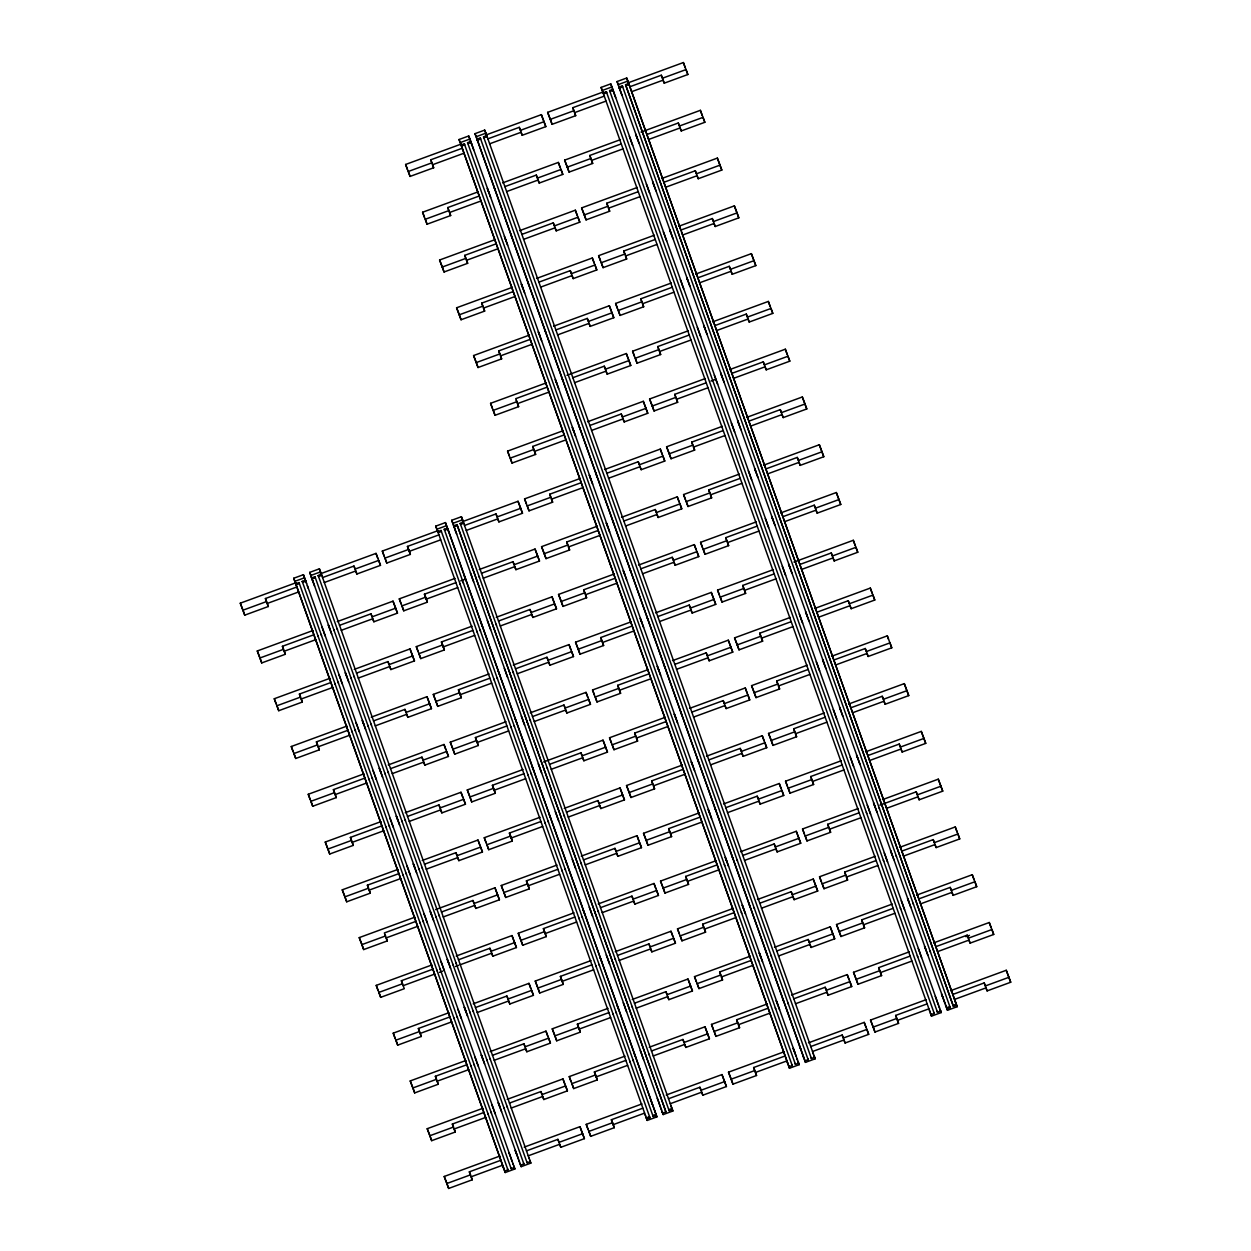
<?xml version="1.0" encoding="UTF-8"?>
<svg xmlns="http://www.w3.org/2000/svg" width="1251" height="1251" viewBox="0 0 1251 1251"><rect width="100%" height="100%" fill="white"/><g stroke="black" fill="none" stroke-linecap="round" stroke-linejoin="round"><path stroke-width="1.5" d="M459.93 141.957L459.054 139.518L468.734 135.968L470.001 139.455M475.02 133.654L484.7 130.104L485.873 133.169L815.136 1058.815L805.456 1062.365L475.02 133.654L475.896 136.109M601.95 89.853L601.09 87.414L610.754 83.864L612.02 87.351M618.322 85.037L617.056 81.55L626.72 78L680.841 230.075L712.304 218.534L713.461 221.552L737.042 212.889L738.809 217.846L715.212 226.509L714.055 223.491L682.608 235.032M485.873 133.169L476.209 136.719L805.456 1062.365M617.056 81.55L618.229 84.615L627.893 81.065L957.156 1006.711L947.476 1010.261L946.303 1007.196M407.373 169.417L405.621 164.46L461.353 144.006M485.623 135.108L541.355 114.654L545.811 126.632L522.214 135.28L521.057 132.278L489.594 143.818M604.217 96.155L572.77 107.695L575.695 115.671L552.098 124.318L547.641 112.355L603.373 91.902M627.642 83.004L683.374 62.55L687.831 74.528L664.234 83.176L663.077 80.158L631.63 91.698M464.34 143.849L461.103 145.022L788.974 1066.712L792.211 1065.524L464.34 143.849L464.715 144.835L461.494 146.023M798.654 1063.162L795.433 1064.335L467.561 142.661L470.783 141.472M477.069 139.174L480.29 137.985L480.681 138.97L477.444 140.159M483.527 136.812L486.748 135.624L487.124 136.609L483.902 137.798L483.527 136.812L811.399 1058.487L814.62 1057.298L814.245 1056.313M606.36 91.745L603.138 92.918L603.514 93.903L606.735 92.73L606.36 91.745L934.231 1013.419L931.01 1014.608M609.581 90.557L612.802 89.368L613.178 90.369L609.956 91.542L609.581 90.557L937.452 1012.231L940.674 1011.058L940.299 1010.057M619.089 87.07L622.326 85.881L622.701 86.866L619.48 88.055M956.64 1005.194L953.418 1006.383L953.043 1005.382L625.547 84.693L628.768 83.52M471.158 142.473L467.937 143.646L467.561 142.661M625.547 84.693L625.922 85.694L629.144 84.505M405.621 164.46L410.078 176.422L433.659 167.775L430.751 159.8L462.198 148.259M487.843 138.861L519.29 127.321L520.447 130.339L544.044 121.675M629.863 86.757L661.31 75.216L662.467 78.219L686.064 69.571L687.831 74.528M547.641 112.355L550.331 119.361L573.928 110.713L572.77 107.695M463.965 153.216L432.502 164.757L433.659 167.775M605.984 101.112L574.537 112.653L575.695 115.671M424.37 217.189L422.603 212.232L478.335 191.778M502.605 182.881L558.337 162.427L562.794 174.405L539.212 183.068L538.055 180.05L506.592 191.591M621.215 143.928L589.768 155.468L592.677 163.443L569.096 172.091L564.639 160.128L620.371 139.674M641.044 132.09L700.372 110.323L704.829 122.301L681.232 130.948L680.075 127.946L648.612 139.487M422.603 212.232L427.06 224.21L450.657 215.547L447.733 207.572L479.196 196.032M504.825 186.634L536.288 175.093L537.445 178.111L561.042 169.448L562.794 174.405M646.861 134.529L678.308 122.989L679.465 126.007L703.062 117.344L704.829 122.301M564.639 160.128L567.328 167.149L590.925 158.486L589.768 155.468M480.963 200.989L449.5 212.529L450.657 215.547M622.982 148.885L591.52 160.425L592.677 163.443M496.194 243.804L464.731 255.36L467.655 263.32L444.058 271.983L439.601 260.005L495.333 239.551M519.603 230.653L575.335 210.199L579.792 222.178L556.195 230.841L555.037 227.823L523.59 239.363M638.213 191.7L606.751 203.241L609.675 211.216L586.078 219.879L581.621 207.901L637.353 187.447M661.623 178.549L717.355 158.095L721.811 170.073L698.23 178.737L697.073 175.719L665.61 187.259M521.823 234.406L553.286 222.866L554.443 225.884L578.025 217.221L579.792 222.178M663.843 182.302L695.306 170.762L696.463 173.78L720.06 165.116M439.601 260.005L442.307 267.026L465.888 258.363L464.731 255.36M581.621 207.901L584.326 214.922L607.908 206.259L606.751 203.241M497.945 248.761L466.498 260.302L467.655 263.32M639.98 196.657L608.518 208.198L609.675 211.216M513.176 291.592L481.729 303.133L484.653 311.092L461.056 319.756L456.599 307.777L512.331 287.339M536.601 278.426L592.333 257.987L596.79 269.95L573.193 278.613L572.035 275.595L540.588 287.136M600.386 260.63L598.619 255.673L654.351 235.219M678.621 226.322L734.353 205.868L737.042 212.889M538.821 282.179L570.268 270.638L571.426 273.656L595.023 264.993L596.79 269.95M598.619 255.673L603.076 267.651L626.673 258.988L623.749 251.029L655.211 239.473M456.599 307.777L459.289 314.799L482.886 306.135L481.729 303.133M514.943 296.534L483.496 308.09L484.653 311.092M656.963 244.43L625.516 255.97L626.673 258.988M530.174 339.365L498.727 350.906L501.635 358.865L478.054 367.528L473.597 355.55L529.329 335.112M553.599 326.198L609.331 305.76L613.788 317.723L590.191 326.386L589.033 323.368L557.571 334.908M617.384 308.403L615.617 303.446L671.349 283.007M695.619 274.094L751.351 253.656L755.807 265.619L732.21 274.282L731.053 271.264L699.59 282.804M555.819 329.951L587.266 318.411L588.423 321.429L612.02 312.781M615.617 303.446L620.074 315.424L643.671 306.761L640.747 298.801L672.194 287.261M697.839 277.847L729.286 266.307L730.443 269.325L754.04 260.661M473.597 355.55L476.287 362.571L499.884 353.924L498.727 350.906M531.941 344.322L500.478 355.863L501.635 358.865M673.961 292.202L642.514 303.758L643.671 306.761M492.347 408.279L490.58 403.322L546.312 382.884M566.984 375.3L626.313 353.533L630.77 365.511L607.188 374.158L606.031 371.14L574.569 382.681M634.366 356.175L632.615 351.218L688.347 330.78M712.601 321.867L768.333 301.428L772.79 313.391L749.208 322.054L748.051 319.036L716.588 330.577M547.172 387.138L515.709 398.678L516.866 401.696L493.285 410.344L495.036 415.301L518.633 406.653L516.303 400.336M572.802 377.724L604.264 366.183L605.421 369.201L629.018 360.554M632.615 351.218L637.072 363.197L660.653 354.533L657.745 346.574L689.192 335.033M714.837 325.62L746.284 314.079L747.441 317.097L771.038 308.45L772.79 313.391M548.939 392.095L517.476 403.635L518.633 406.653M690.959 339.991L659.496 351.531L660.653 354.533M509.345 456.052L507.578 451.111L563.31 430.657M587.579 421.759L643.311 401.305L647.768 413.283L624.171 421.931L623.014 418.913L591.567 430.453M706.19 382.806L674.727 394.346L677.651 402.322L654.054 410.969L649.597 398.991L705.329 378.553M729.599 369.639L785.331 349.201L789.788 361.179L766.206 369.827L765.033 366.809L733.586 378.349M507.578 451.111L512.034 463.073L535.631 454.426L532.707 446.451L564.17 434.91M589.8 425.512L621.262 413.972L622.419 416.974L646.001 408.326M711.021 381.023L715.853 379.256L714.321 375.253M731.819 373.392L763.282 361.852L764.439 364.87L788.021 356.222L789.788 361.179M649.597 398.991L652.303 406.012L675.884 397.365L674.727 394.346M565.921 439.867L534.474 451.408L535.631 454.426M707.957 387.763L676.494 399.304L677.651 402.322M294.611 580.683L293.735 578.243L303.414 574.694L304.681 578.181M310.967 575.867L309.701 572.379L319.38 568.83L320.647 572.317M436.63 528.579L435.755 526.139L445.434 522.59L656.9 1116.877L647.236 1120.427L646.063 1117.362M452.596 522.73L451.72 520.275L461.4 516.726L672.866 1111.013L663.202 1114.563L662.029 1111.498M309.701 572.379L310.874 575.444L320.553 571.895L530.846 1163.117L521.182 1166.667L519.994 1163.602M462.573 519.79L452.893 523.34L663.202 1114.563M296.878 586.985L265.415 598.525L268.339 606.5L244.743 615.148L240.286 603.185L296.018 582.731M320.287 573.834L376.019 553.38L380.476 565.358L356.895 574.006L355.737 570.988L324.275 582.528M384.073 556.023L382.321 551.065L438.053 530.627M462.307 521.714L518.039 501.276L522.496 513.254L498.914 521.902L497.757 518.884L466.295 530.424M526.343 503.84L524.576 498.883L580.308 478.429M604.577 469.532L660.309 449.078L664.766 461.056L641.169 469.704L640.012 466.701L608.549 478.242M723.187 430.579L691.725 442.119L694.649 450.094L671.052 458.742L666.595 446.779L722.327 426.325M746.597 417.427L802.329 396.974L806.786 408.952L783.189 417.599L782.031 414.581L750.584 426.122M295.783 583.748L299.005 582.575L299.38 583.56L296.159 584.733L294.908 581.308L304.587 577.759L514.88 1168.981L505.216 1172.531L293.735 578.243M302.226 581.387L305.463 580.198L305.838 581.199L302.617 582.372L302.226 581.387L511.143 1168.637L514.364 1167.464L513.989 1166.464M311.749 577.899L314.971 576.711L315.346 577.696L312.125 578.885M318.192 575.523L321.413 574.35L321.804 575.335L318.567 576.523L318.192 575.523L527.109 1162.789L530.33 1161.6M441.024 530.455L437.803 531.644L438.178 532.629L441.415 531.456L441.024 530.455L649.941 1117.722L646.72 1118.894M656.4 1115.345L653.163 1116.533L444.261 529.282L447.483 528.094L446.607 525.655L436.943 529.204L647.236 1120.427M457.366 525.592L456.99 524.607L453.769 525.795L454.144 526.78L457.366 525.592L665.907 1111.858L662.686 1113.046L662.311 1112.061M460.212 523.418L463.449 522.246L463.824 523.231L460.603 524.404L460.212 523.418L669.129 1110.685L672.366 1109.496M322.508 577.587L353.97 566.046L355.128 569.049L378.725 560.401L380.476 565.358M382.321 551.065L386.778 563.044L410.359 554.396L407.451 546.421L438.898 534.881M464.528 525.467L495.99 513.926L497.147 516.944L520.744 508.297M524.576 498.883L529.032 510.846L552.629 502.198L549.705 494.223L581.152 482.683M606.798 473.285L638.245 461.744L639.402 464.762L662.999 456.099L664.766 461.056M748.817 421.18L780.28 409.64L781.437 412.642L805.018 403.995M240.286 603.185L242.991 610.191L266.572 601.543L265.415 598.525M410.359 554.396L408.608 549.439L385.011 558.087L386.778 563.044M666.595 446.779L669.285 453.785L692.882 445.137L691.725 442.119M298.645 591.942L267.182 603.482L268.339 606.5M409.202 551.378L440.665 539.838M582.919 487.64L551.456 499.18L552.629 502.198M724.939 435.536L693.492 447.076L694.649 450.094M313.876 634.757L282.413 646.298L285.337 654.273L261.74 662.921L257.284 650.958L313.016 630.504M337.285 621.606L393.017 601.152L397.474 613.131L373.877 621.778L372.72 618.776L341.273 630.316M401.071 603.795L399.304 598.854L455.036 578.4M479.305 569.502L535.037 549.048L539.494 561.027L515.912 569.674L514.74 566.656L483.293 578.197M598.15 530.455L566.703 541.996L569.612 549.971L546.03 558.634L541.574 546.656L597.306 526.202M621.559 517.304L677.291 496.85L681.748 508.829L658.167 517.492L657.01 514.474L625.547 526.014M685.345 499.509L683.593 494.552L739.325 474.098M763.595 465.2L819.327 444.746L823.783 456.724L800.187 465.372L799.029 462.37L767.567 473.91M339.506 625.359L370.968 613.819L372.126 616.837L395.707 608.174M399.304 598.854L403.76 610.816L427.357 602.169L424.433 594.194L455.896 582.653M460.728 580.886L465.56 579.104L464.027 575.1M481.526 573.255L512.988 561.715L514.145 564.717L537.727 556.07M623.78 521.057L655.243 509.517L656.4 512.535L679.997 503.872L681.748 508.829M683.593 494.552L688.05 506.514L711.631 497.867L708.723 489.892L740.17 478.351M765.815 468.953L797.262 457.413L798.419 460.431L822.016 451.767M257.284 650.958L259.973 657.979L283.57 649.316L282.413 646.298M427.357 602.169L425.59 597.212L402.009 605.859L403.76 610.816M541.574 546.656L544.263 553.677L567.86 545.014L566.703 541.996M315.627 639.714L284.18 651.255L285.337 654.273M426.2 599.151L457.663 587.61M599.917 535.412L568.454 546.953L569.612 549.971M741.937 483.308L710.474 494.849L711.631 497.867M276.049 703.688L274.282 698.73L330.014 678.277M354.283 669.379L410.015 648.925L414.472 660.903L390.875 669.566L389.718 666.548L358.255 678.089M418.069 651.583L416.302 646.626L472.034 626.172M496.303 617.275L552.035 596.821L556.492 608.799L532.895 617.447L531.738 614.444L500.291 625.985M615.148 578.243L583.685 589.784L586.61 597.743L563.013 606.407L558.556 594.428L614.288 573.974M638.557 565.077L694.289 544.623L698.746 556.601L675.165 565.264L673.992 562.246L642.545 573.787M702.343 547.281L700.576 542.324L756.308 521.87M780.577 512.973L836.309 492.519L840.766 504.497L817.184 513.16L816.027 510.142L784.565 521.683M274.282 698.73L278.738 710.709L302.335 702.046L299.411 694.07L330.858 682.53M356.504 673.132L387.951 661.591L389.108 664.609L412.705 655.946M416.302 646.626L420.758 658.589L444.355 649.941L441.431 641.966L472.894 630.426M498.524 621.028L529.986 609.487L531.143 612.505L554.725 603.842L556.492 608.799M640.778 568.83L672.24 557.289L673.398 560.307L696.979 551.644L698.746 556.601M700.576 542.324L705.032 554.302L728.629 545.639L725.705 537.664L757.168 526.124M782.798 516.726L814.26 505.185L815.417 508.203L839.014 499.54M444.355 649.941L442.588 644.984L418.991 653.648L420.758 658.589M558.556 594.428L561.261 601.45L584.842 592.786L583.685 589.784M332.625 687.487L301.163 699.028L302.335 702.046M443.198 646.923L474.645 635.383M616.915 583.185L585.452 594.725L586.61 597.743M758.935 531.081L727.472 542.621L728.629 545.639M293.031 751.46L291.28 746.503L347.012 726.049M371.266 717.151L426.998 696.698L431.454 708.676L407.873 717.339L406.716 714.321L375.253 725.861M489.876 678.198L458.429 689.739L461.338 697.714L437.756 706.377L433.299 694.399L489.032 673.945M513.301 665.047L569.033 644.593L573.49 656.572L549.893 665.235L548.736 662.217L517.273 673.757M632.146 626.016L600.683 637.557L603.607 645.516L580.011 654.179L575.554 642.201L631.286 621.763M655.555 612.849L711.287 592.411L715.744 604.374L692.147 613.037L690.99 610.019L659.543 621.559M719.341 595.054L717.574 590.097L773.306 569.643M793.978 562.059L853.307 540.291L857.764 552.27L834.167 560.933L833.01 557.915L801.563 569.455M291.28 746.503L295.736 758.481L319.318 749.818L316.409 741.859L347.856 730.303M373.486 720.904L404.949 709.364L406.106 712.382L429.703 703.719M515.521 668.8L546.968 657.26L548.126 660.278L571.723 651.615L573.49 656.572M657.776 616.602L689.238 605.062L690.396 608.08L713.977 599.417M717.574 590.097L722.03 602.075L745.627 593.412L742.703 585.452L774.166 573.896M799.796 564.498L831.258 552.958L832.415 555.976L855.997 547.312L857.764 552.27M433.299 694.399L435.989 701.42L459.586 692.757M575.554 642.201L578.243 649.222L601.84 640.559L600.683 637.557M349.623 735.26L318.161 746.8L319.318 749.818M458.429 689.739L460.18 694.696L491.643 683.155M633.897 630.973L602.45 642.514L603.607 645.516M775.917 578.853L744.47 590.394L745.627 593.412M310.029 799.233L308.262 794.276L363.994 773.837M388.263 764.924L443.996 744.486L448.452 756.448L424.855 765.112L423.698 762.094L392.251 773.634M506.874 725.971L475.411 737.527L478.335 745.487L454.738 754.15L450.282 742.171L506.014 721.718M530.283 712.82L586.015 692.366L590.472 704.344L566.891 713.007L565.733 709.989L534.271 721.53M594.303 694.93L592.552 689.973L648.284 669.535M672.553 660.622L728.285 640.184L732.742 652.146L709.145 660.809L707.988 657.791L676.525 669.332M791.148 621.684L759.701 633.225L762.625 641.184L739.028 649.848L734.572 637.869L790.304 617.431M814.573 608.518L870.305 588.079L874.762 600.042L851.165 608.705L850.008 605.687L818.561 617.228M308.262 794.276L312.719 806.254L336.316 797.591L333.391 789.631L364.854 778.091M390.484 768.677L421.947 757.136L423.104 760.155L446.685 751.491L448.452 756.448M532.504 716.573L563.966 705.032L565.124 708.05L588.721 699.387L590.472 704.344M592.552 689.973L597.008 701.952L620.59 693.289L617.681 685.329L649.128 673.789M674.774 664.375L706.221 652.834L707.378 655.852L730.975 647.205M816.794 612.271L848.241 600.73L849.398 603.748L872.995 595.085L874.762 600.042M450.282 742.171L452.987 749.193L476.568 740.529M734.572 637.869L737.261 644.89L760.858 636.227L759.701 633.225M366.621 783.032L335.159 794.588L336.316 797.591M475.411 737.527L477.178 742.468L508.641 730.928M650.895 678.746L619.433 690.286L620.59 693.289M792.915 626.642L761.468 638.182L762.625 641.184M381.852 825.863L350.389 837.404L353.314 845.363L329.717 854.026L325.26 842.048L380.992 821.61M405.261 812.697L460.993 792.258L465.45 804.221L441.853 812.884L440.696 809.866L409.249 821.407M523.872 773.759L492.409 785.3L495.333 793.259L471.736 801.922L467.28 789.944L523.012 769.506M543.685 761.922L603.013 740.154L607.47 752.117L583.873 760.78L582.716 757.762L551.269 769.302M611.301 742.703L609.534 737.746L665.266 717.308M689.536 708.394L745.268 687.956L749.724 699.935L726.143 708.582L724.986 705.564L693.523 717.104M808.146 669.457L776.699 680.997L779.608 688.957L756.026 697.62L751.57 685.642L807.302 665.204M831.571 656.29L887.303 635.852L891.76 647.815L868.163 656.478L867.006 653.46L835.543 665M407.482 816.45L438.945 804.909L440.102 807.927L463.683 799.28L465.45 804.221M549.502 764.345L580.964 752.805L582.122 755.823L605.703 747.16M609.534 737.746L613.991 749.724L637.588 741.077L634.664 733.102L666.126 721.561M691.756 712.147L723.219 700.607L724.376 703.625L747.973 694.977L749.724 699.935M833.792 660.043L865.239 648.503L866.396 651.521L889.993 642.873L891.76 647.815M325.26 842.048L327.95 849.069L351.547 840.422L350.389 837.404M467.28 789.944L469.969 796.965L493.566 788.302M751.57 685.642L754.259 692.663L777.856 684.016L776.699 680.997M383.604 830.82L352.156 842.361L353.314 845.363M492.409 785.3L494.176 790.257L525.623 778.701M667.893 726.518L636.431 738.059L637.588 741.077M809.913 674.414L778.45 685.955L779.608 688.957M398.834 873.636L367.387 885.176L370.296 893.151L346.715 901.799L342.258 889.821L397.99 869.382M422.259 860.469L477.991 840.031L482.448 852.009L458.851 860.657L457.694 857.639L426.231 869.179M486.045 842.674L484.278 837.717L540.01 817.278M564.279 808.365L620.011 787.927L624.468 799.889L600.871 808.553L599.714 805.535L568.267 817.075M683.124 769.334L651.662 780.874L654.586 788.849L630.989 797.497L626.532 785.534L682.264 765.08M706.534 756.183L762.266 735.729L766.722 747.707L743.125 756.355L741.968 753.337L710.521 764.877M825.144 717.23L793.681 728.77L796.606 736.745L773.009 745.393L768.552 733.414L824.284 712.976M848.553 704.063L904.285 683.625L908.742 695.603L885.161 704.25L884.004 701.232L852.541 712.773M424.48 864.222L455.927 852.682L457.084 855.7L480.681 847.052L482.448 852.009M484.278 837.717L488.734 849.695L512.331 841.032L509.407 833.072L540.854 821.532M566.5 812.118L597.947 800.577L599.104 803.595L622.701 794.948M708.754 759.936L740.217 748.395L741.374 751.398L764.955 742.75L766.722 747.707M850.774 707.816L882.236 696.275L883.394 699.293L906.991 690.646M342.258 889.821L344.948 896.842L368.545 888.194L367.387 885.176M512.331 841.032L510.564 836.09L486.967 844.738L488.734 849.695M626.532 785.534L629.222 792.54L652.819 783.892L651.662 780.874M768.552 733.414L771.257 740.436L794.838 731.788L793.681 728.77M400.601 878.593L369.139 890.133L370.296 893.151M511.174 838.029L542.621 826.489M684.876 774.291L653.429 785.831L654.586 788.849M826.911 722.187L795.448 733.727L796.606 736.745M384.964 934.606L387.294 940.924L363.697 949.572L359.24 937.609L414.972 917.155M435.645 909.571L494.974 887.803L499.43 899.782L475.849 908.429L474.692 905.411L443.229 916.952M503.027 890.446L501.276 885.489L557.008 865.051M581.277 856.137L637.009 835.699L641.466 847.678L617.869 856.325L616.712 853.307L585.249 864.848M700.107 817.106L668.659 828.647L671.584 836.622L647.987 845.269L643.53 833.307L699.262 812.853M723.531 803.955L779.264 783.501L783.72 795.48L760.123 804.127L758.966 801.125L727.519 812.665M787.317 786.144L785.55 781.203L841.282 760.749M865.551 751.851L921.283 731.397L925.74 743.375L902.143 752.023L900.986 749.005L869.539 760.545M415.832 921.408L384.37 932.949L385.527 935.967L361.946 944.614L359.24 937.609M441.462 912.01L472.925 900.47L474.082 903.472L497.679 894.825M501.276 885.489L505.732 897.467L529.314 888.82L526.405 880.845L557.852 869.304M583.498 859.89L614.945 848.35L616.102 851.368L639.699 842.721L641.466 847.678M725.752 807.708L757.199 796.168L758.356 799.186L781.953 790.523L783.72 795.48M785.55 781.203L790.006 793.165L813.603 784.518L810.679 776.543L842.142 765.002M867.772 755.604L899.234 744.064L900.392 747.066L923.973 738.418M529.314 888.82L527.562 883.863L503.965 892.51L505.732 897.467M643.53 833.307L646.22 840.328L669.817 831.665L668.659 828.647M417.599 926.365L386.137 937.906L387.294 940.924M528.157 885.802L559.619 874.261M701.874 822.063L670.427 833.604L671.584 836.622M843.893 769.959L812.446 781.5L813.603 784.518M378.005 990.339L376.238 985.381L431.97 964.928M456.24 956.03L511.972 935.576L516.428 947.554L492.831 956.202L491.674 953.199L460.227 964.74M574.85 917.077L543.387 928.617L546.312 936.592L522.715 945.24L518.258 933.277L573.99 912.823M598.259 903.926L653.992 883.472L658.448 895.45L634.867 904.098L633.71 901.08L602.247 912.62M717.104 864.879L685.657 876.419L688.566 884.394L664.985 893.058L660.528 881.079L716.26 860.625M740.529 851.728L796.261 831.274L800.718 843.252L777.121 851.915L775.964 848.897L744.501 860.438M804.315 833.932L802.548 828.975L858.28 808.521M882.549 799.624L938.281 779.17L942.738 791.148L919.141 799.796L917.984 796.793L886.521 808.334M376.238 985.381L380.695 997.344L404.292 988.697L401.368 980.721L432.83 969.181M458.46 959.783L489.923 948.242L491.08 951.26L514.661 942.597M600.48 907.679L631.943 896.138L633.1 899.141L656.697 890.493L658.448 895.45M742.75 855.481L774.197 843.94L775.354 846.958L798.951 838.295M802.548 828.975L807.004 840.938L830.601 832.29L827.677 824.315L859.124 812.775M879.922 805.144L916.217 791.836L917.374 794.854L940.971 786.191M518.258 933.277L520.963 940.283L544.545 931.635M660.528 881.079L663.218 888.101L686.815 879.437L685.657 876.419M403.135 985.679L434.582 974.138M439.429 972.371L442.651 971.183M455.395 966.507L458.617 965.319M543.387 928.617L545.155 933.574L576.617 922.034M718.872 869.836L687.409 881.376L688.566 884.394M860.891 817.732L829.429 829.272L830.601 832.29M395.003 1038.111L393.236 1033.154L448.968 1012.7M473.238 1003.802L528.97 983.349L533.426 995.327L509.829 1003.99L508.672 1000.972L477.225 1012.512M591.848 964.849L560.385 976.39L563.31 984.365L539.713 993.013L535.256 981.05L590.988 960.596M615.257 951.698L670.989 931.244L675.446 943.223L651.849 951.87L650.692 948.868L619.245 960.408M679.277 933.809L677.51 928.852L733.242 908.398M757.512 899.5L813.244 879.046L817.701 891.025L794.119 899.688L792.962 896.67L761.499 908.21M821.297 881.705L819.546 876.748L875.278 856.294M899.532 847.396L955.264 826.942L959.72 838.921L936.139 847.584L934.982 844.566L903.519 856.106M393.236 1033.154L397.693 1045.132L421.29 1036.469L418.366 1028.494L449.813 1016.954M475.458 1007.555L506.905 996.015L508.062 999.033L531.659 990.37L533.426 995.327M617.478 955.451L648.941 943.911L650.098 946.929L673.679 938.266L675.446 943.223M677.51 928.852L681.967 940.83L705.564 932.167L702.64 924.208L734.102 912.667M759.732 903.253L791.195 891.713L792.352 894.731L815.949 886.068M819.546 876.748L824.002 888.726L847.584 880.063L844.675 872.088L876.122 860.547M901.752 851.149L933.215 839.609L934.372 842.627L957.969 833.964L959.72 838.921M535.256 981.05L537.946 988.071L561.543 979.408M451.58 1021.911L420.133 1033.451L421.29 1036.469M560.385 976.39L562.152 981.347L593.6 969.806M735.869 917.608L704.407 929.149L705.564 932.167M877.889 865.504L846.427 877.045L847.584 880.063M466.811 1064.742L435.364 1076.282L438.272 1084.242L414.691 1092.905L410.234 1080.927L465.966 1060.473M490.236 1051.575L545.968 1031.121L550.424 1043.099L526.827 1051.763L525.67 1048.745L494.208 1060.285M608.83 1012.622L577.383 1024.162L580.308 1032.138L556.711 1040.801L552.254 1028.822L607.986 1008.369M632.255 999.471L687.987 979.017L692.444 990.995L668.847 999.658L667.69 996.64L636.227 1008.181M696.275 981.582L694.508 976.624L750.24 956.186M774.51 947.273L830.242 926.835L834.698 938.797L811.101 947.46L809.944 944.442L778.497 955.983M893.12 908.335L861.658 919.876L864.582 927.835L840.985 936.499L836.528 924.52L892.26 904.066M916.53 895.169L972.262 874.715L976.718 886.693L953.121 895.356L951.964 892.338L920.517 903.879M492.456 1055.328L523.903 1043.787L525.06 1046.806L548.657 1038.142L550.424 1043.099M634.476 1003.224L665.923 991.683L667.08 994.701L690.677 986.038M694.508 976.624L698.965 988.603L722.562 979.94L719.638 971.98L751.1 960.44M776.73 951.026L808.193 939.485L809.35 942.503L832.931 933.84M918.75 898.922L950.213 887.381L951.37 890.399L974.951 881.736L976.718 886.693M410.234 1080.927L412.924 1087.948L436.521 1079.285L435.364 1076.282M552.254 1028.822L554.944 1035.844L578.541 1027.18M836.528 924.52L839.233 931.542L862.815 922.878L861.658 919.876M468.578 1069.683L437.115 1081.224L438.272 1084.242M577.383 1024.162L579.135 1029.12L610.597 1017.579M752.852 965.397L721.405 976.937L722.562 979.94M894.887 913.277L863.425 924.817L864.582 927.835M483.809 1112.514L452.346 1124.055L455.27 1132.014L431.673 1140.677L427.216 1128.699L482.949 1108.261M507.218 1099.348L562.95 1078.909L567.407 1090.872L543.825 1099.535L542.668 1096.517L511.206 1108.058M571.003 1081.552L569.252 1076.595L624.984 1056.141M649.238 1047.243L704.97 1026.79L709.426 1038.768L685.845 1047.431L684.688 1044.413L653.225 1055.953M713.273 1029.354L711.506 1024.397L767.238 1003.959M791.508 995.045L847.24 974.607L851.696 986.57L828.099 995.233L826.942 992.215L795.48 1003.755M910.118 956.108L878.655 967.648L881.58 975.608L857.983 984.271L853.526 972.293L909.258 951.855M933.527 942.941L989.26 922.503L993.716 934.466L970.119 943.129L968.962 940.111L937.515 951.651M509.438 1103.101L540.901 1091.56L542.058 1094.578L565.655 1085.915L567.407 1090.872M569.252 1076.595L573.709 1088.573L597.29 1079.91L594.381 1071.951L625.828 1060.395M651.458 1050.996L682.921 1039.456L684.078 1042.474L707.675 1033.811M711.506 1024.397L715.963 1036.375L739.56 1027.728L736.636 1019.753L768.083 1008.212M793.728 998.798L825.175 987.258L826.332 990.276L849.929 981.628L851.696 986.57M935.748 946.694L967.195 935.154L968.368 938.172L991.949 929.509L993.716 934.466M965.85 936.686L969.447 935.373M427.216 1128.699L429.922 1135.72L453.503 1127.057L452.346 1124.055M597.29 1079.91L595.539 1074.953L571.942 1083.616L573.709 1088.573M853.526 972.293L856.216 979.314L879.813 970.651L878.655 967.648M485.576 1117.471L454.113 1129.012L455.27 1132.014M596.133 1076.892L627.595 1065.352M769.85 1013.169L738.387 1024.71L739.56 1027.728M911.87 961.065L880.423 972.606L881.58 975.608M500.807 1160.287L469.344 1171.827L472.268 1179.787L448.671 1188.45L444.214 1176.472L499.947 1156.033M524.216 1147.12L579.948 1126.682L584.405 1138.645L560.808 1147.308L559.65 1144.29L528.203 1155.83M588.001 1129.325L586.234 1124.368L641.966 1103.929M666.236 1095.016L721.968 1074.578L726.424 1086.54L702.827 1095.204L701.67 1092.186L670.223 1103.726M785.081 1055.985L753.634 1067.525L756.542 1075.5L732.961 1084.148L728.504 1072.17L784.236 1051.731M808.49 1042.818L864.222 1022.38L868.679 1034.358L845.097 1043.006L843.94 1039.988L812.478 1051.528M927.1 1003.881L895.653 1015.421L898.562 1023.381L874.981 1032.044L870.524 1020.065L926.256 999.627M950.525 990.714L1006.257 970.276L1010.714 982.238L987.117 990.901L985.96 987.883L954.497 999.424M526.436 1150.873L557.899 1139.333L559.056 1142.351L582.638 1133.703M586.234 1124.368L590.691 1136.346L614.288 1127.683L611.364 1119.723L642.826 1108.183M668.456 1098.769L699.919 1087.228L701.076 1090.246L724.657 1081.583M810.711 1046.571L842.173 1035.03L843.33 1038.049L866.927 1029.401L868.679 1034.358M952.746 994.467L984.193 982.926L985.35 985.944L1008.947 977.297M444.214 1176.472L446.904 1183.493L470.501 1174.845L469.344 1171.827M614.288 1127.683L612.521 1122.726L588.94 1131.389L590.691 1136.346M728.504 1072.17L731.194 1079.191L754.791 1070.543L753.634 1067.525M870.524 1020.065L873.214 1027.087L896.811 1018.439L895.653 1015.421M502.558 1165.244L471.111 1176.784L472.268 1179.787M613.131 1124.68L644.578 1113.124M786.848 1060.942L755.385 1072.482L756.542 1075.5M928.867 1008.838L897.405 1020.378L898.562 1023.381M646.345 1117.909L649.566 1116.721L649.941 1117.722M656.009 1114.36L652.787 1115.548L653.163 1116.533M671.975 1108.511L668.753 1109.684L669.129 1110.685M946.585 1007.759L949.806 1006.57L950.197 1007.555L946.96 1008.744M953.043 1005.382L956.264 1004.209M504.7 1171.014L507.922 1169.826L299.005 582.575M520.666 1165.15L523.888 1163.962L314.971 576.711M804.94 1060.848L808.162 1059.66L480.29 137.985M789.49 1068.229L799.17 1064.679L469.907 139.033L460.243 142.583L789.49 1068.229L788.599 1065.711M931.51 1016.125L941.19 1012.575L611.927 86.929L602.263 90.479L931.51 1016.125L930.337 1013.06M721.811 170.073L717.355 158.095M738.809 217.846L734.353 205.868M755.807 265.619L751.351 253.656M806.786 408.952L802.329 396.974M823.783 456.724L819.327 444.746M840.766 504.497L836.309 492.519M908.742 695.603L904.285 683.625M925.74 743.375L921.283 731.397M942.738 791.148L938.281 779.17M1010.714 982.238L1006.257 970.276M620.183 90.307L618.651 86.288L621.95 95.248M637.181 138.079L635.649 134.076L638.948 143.036M654.179 185.852L652.631 181.848L655.931 190.809M671.161 233.624L669.629 229.621L672.929 238.581M688.159 281.397L686.627 277.394L689.926 286.354M705.157 329.169L703.625 325.166L706.924 334.126M612.365 88.602L613.897 92.605M614.116 93.559L615.664 97.562M722.155 376.942L720.607 372.939L723.907 381.899M629.347 136.375L630.895 140.378M631.114 141.332L632.646 145.335M739.138 424.73L737.605 420.711L740.905 429.672M646.345 184.147L647.877 188.15M648.112 189.104L649.644 193.107M756.136 472.503L754.603 468.5L757.903 477.46M663.343 231.935L664.875 235.939M665.11 236.877L666.642 240.88M773.134 520.275L771.601 516.272L774.901 525.232M680.341 279.708L681.873 283.711M682.092 284.665L683.64 288.668M790.132 568.048L788.583 564.045L791.883 573.005M697.323 327.481L698.871 331.484M699.09 332.438L700.623 336.441M807.114 615.82L805.581 611.817L808.881 620.777M955.092 1001.144L955.483 1002.176M957.156 1006.711L681.435 231.732M716.088 380.21L717.621 384.213M824.112 663.593L822.579 659.59L825.879 668.55M879.093 807.771L879.469 808.756M731.319 423.026L732.851 427.029M733.086 427.983L734.618 431.986M841.11 711.366L839.562 707.362L842.861 716.323M896.091 855.543L896.467 856.528M601.09 87.414L602.356 90.901M748.317 470.798L749.849 474.801M750.068 475.755L751.616 479.759M858.092 759.154L856.56 755.135L859.859 764.095M765.299 518.571L766.847 522.574M913.089 903.316L913.465 904.301M767.066 523.528L768.599 527.531M875.09 806.926L873.558 802.923L876.857 811.883M782.297 566.359L783.83 570.362M930.072 951.088L930.463 952.074M784.064 571.3L785.597 575.304M892.088 854.699L890.556 850.696L893.855 859.656M799.295 614.132L800.828 618.135M801.047 619.089L802.595 623.092M909.086 902.471L907.538 898.468L910.837 907.428M816.278 661.904L817.826 665.907M818.045 666.861L819.577 670.864M926.068 950.244L924.536 946.241L927.835 955.201M833.275 709.677L834.808 713.68M835.043 714.634L836.575 718.637M943.066 998.017L941.534 994.013L944.833 1002.974M850.273 757.449L851.806 761.452M945.412 1004.694L945.803 1005.726M852.04 762.406L853.573 766.41M867.271 805.222L868.804 809.225M869.023 810.179L870.571 814.182M884.254 852.994L885.802 856.998M886.021 857.951L887.553 861.955M901.252 900.783L902.784 904.786M903.019 905.724L904.551 909.727M866.349 812.446L866.74 813.431M918.25 948.555L919.782 952.558M920.017 953.512L921.549 957.515M883.347 860.219L883.722 861.204M935.248 996.328L936.78 1000.331M936.999 1001.285L938.547 1005.288M939.126 1006.992L939.517 1008.04M940.017 1009.51L941.19 1012.575M900.345 907.991L900.72 908.977M917.343 955.764L917.718 956.749M937.077 1011.246L937.452 1012.231M933.856 1012.434L934.231 1013.419M929.446 1010.542L929.853 1011.59M623.749 251.029L624.906 254.031L601.309 262.694L603.076 267.651M640.747 298.801L641.904 301.804L618.307 310.467L620.074 315.424M657.745 346.574L658.902 349.592L635.305 358.239L637.072 363.197M708.723 489.892L709.88 492.91L686.283 501.573L688.05 506.514M725.705 537.664L726.862 540.682L703.281 549.345L705.032 554.302M742.703 585.452L743.86 588.455L720.279 597.118L722.03 602.075M810.679 776.543L811.836 779.561L788.239 788.208L790.006 793.165M827.677 824.315L828.834 827.333L805.237 835.996L807.004 840.938M844.675 872.088L845.832 875.106L822.235 883.769L824.002 888.726M545.811 126.632L541.355 114.654M613.788 317.723L609.331 305.76M630.77 365.511L626.313 353.533M647.768 413.283L643.311 401.305M715.744 604.374L711.287 592.411M732.742 652.146L728.285 640.184M800.718 843.252L796.261 831.274M817.701 891.025L813.244 879.046M834.698 938.797L830.242 926.835M485.967 133.591L484.7 130.104M476.631 138.408L478.163 142.411M493.629 186.18L495.161 190.183M510.611 233.953L512.159 237.956M527.609 281.725L529.142 285.728M544.607 329.498L546.14 333.501M561.59 377.27L563.138 381.274M471.877 144.709L470.345 140.706L473.644 149.667M578.587 425.043L580.12 429.062M488.875 192.482L487.327 188.479L490.627 197.439M595.585 472.831L597.118 476.834M504.325 236.267L505.857 240.27M507.625 245.212L504.919 237.909M612.583 520.604L614.116 524.607M522.855 288.043L521.323 284.04L524.622 293M629.566 568.376L631.114 572.379M539.853 335.815L538.305 331.812L539.494 335.112M540.072 336.769L541.605 340.772M646.564 616.149L648.096 620.152M556.836 383.588L555.303 379.585L558.603 388.545M813.056 1053.248L813.463 1054.28M663.562 663.921L665.094 667.925M813.948 1055.75L815.136 1058.815M573.834 431.36L572.301 427.357L575.601 436.318M680.56 711.694L682.092 715.697M590.832 479.133L589.299 475.13L592.599 484.09M737.074 859.875L737.449 860.86M697.542 759.482L699.09 763.485M459.054 139.518L460.337 143.005M607.83 526.906L606.282 522.902L609.581 531.863M754.072 907.647L754.447 908.633M811.008 1057.502L811.399 1058.487M714.54 807.255L716.072 811.258M771.054 955.42L771.445 956.405M624.812 574.694L623.279 570.691L626.579 579.635M731.538 855.027L733.07 859.03M788.052 1003.193L788.427 1004.178M641.81 622.466L640.277 618.463L643.577 627.423M748.52 902.8L750.068 906.803M658.808 670.239L657.275 666.236L660.575 675.196M807.786 1058.674L808.162 1059.66M765.518 950.572L767.051 954.576M675.806 718.011L674.258 714.008L677.557 722.969M782.516 998.345L784.049 1002.348M692.788 765.784L691.256 761.781L694.555 770.741M799.514 1046.117L801.047 1050.121M803.392 1056.798L803.783 1057.83M709.786 813.557L708.254 809.553L711.553 818.514M726.784 861.329L725.236 857.326L728.535 866.286M743.766 909.117L742.234 905.114L743.407 908.414M744.001 910.056L745.533 914.059M760.764 956.89L759.232 952.887L762.531 961.847M724.329 864.55L724.72 865.536M777.762 1004.662L776.23 1000.659L779.529 1009.62M741.327 912.323L741.702 913.308M794.76 1052.435L793.212 1048.432L796.011 1056.063M797.09 1059.112L797.497 1060.144M797.997 1061.614L799.17 1064.679M758.325 960.096L758.7 961.081M775.307 1007.868L775.698 1008.853M795.057 1063.35L795.433 1064.335M791.82 1064.538L792.211 1065.524M787.426 1062.646L787.817 1063.694M430.751 159.8L431.908 162.818L408.311 171.481L410.078 176.422M447.733 207.572L448.89 210.59L425.309 219.253L427.06 224.21M532.707 446.451L533.864 449.469L510.267 458.116L512.034 463.073M549.705 494.223L550.862 497.241L527.265 505.904L529.032 510.846M617.681 685.329L618.838 688.347L595.241 696.995L597.008 701.952M634.664 733.102L635.821 736.12L612.239 744.767L613.991 749.724M702.64 924.208L703.797 927.21L680.216 935.873L681.967 940.83M719.638 971.98L720.795 974.982L697.198 983.646L698.965 988.603M736.636 1019.753L737.793 1022.771L714.196 1031.418L715.963 1036.375M490.58 403.322L495.036 415.301M522.496 513.254L518.039 501.276M539.494 561.027L535.037 549.048M607.47 752.117L603.013 740.154M624.468 799.889L620.011 787.927M692.444 990.995L687.987 979.017M709.426 1038.768L704.97 1026.79M726.424 1086.54L721.968 1074.578M462.667 520.213L461.4 516.726M479.086 576.461L479.461 577.446M496.084 624.233L496.459 625.219M513.066 672.006L513.457 672.991M475.865 577.634L476.24 578.634M530.064 719.778L530.44 720.764M492.847 625.422L493.238 626.407M547.062 767.551L547.438 768.552M451.72 520.275L452.987 523.762M453.331 525.013L454.864 529.017M455.083 529.971L456.631 533.974M509.845 673.194L510.22 674.18M564.045 815.339L564.436 816.324M470.313 572.786L471.862 576.805M472.08 577.743L473.613 581.746M526.843 720.967L527.218 721.952M581.043 863.112L581.418 864.097M487.311 620.574L488.844 624.577M489.078 625.516L490.611 629.534M543.841 768.74L544.216 769.725M598.041 910.884L598.416 911.87M504.309 668.347L505.842 672.35M506.076 673.304L507.609 677.307M560.823 816.512L561.214 817.497M615.039 958.657L615.414 959.642M521.307 716.119L522.84 720.123M523.059 721.076L524.607 725.08M671.208 1106.478L670.802 1105.446L672.866 1111.013M577.821 864.285L578.197 865.285M632.021 1006.429L632.412 1007.415M538.29 763.892L539.838 767.895M540.057 768.849L541.589 772.852M447.029 527.328L448.577 531.331M594.819 912.057L595.195 913.058M649.019 1054.202L649.394 1055.187M555.288 811.664L556.82 815.668M557.055 816.622L558.587 820.625M611.802 959.845L612.192 960.831M572.286 859.437L573.818 863.44M574.037 864.394L575.585 868.397M481.025 622.873L482.558 626.876M628.8 1007.618L629.175 1008.603M444.261 529.282L444.637 530.268L447.858 529.079L656.9 1116.877M589.268 907.21L590.816 911.228M591.035 912.167L592.567 916.17M498.023 670.645L499.556 674.649M645.797 1055.391L646.173 1056.376M463.12 582.309L463.495 583.31M606.266 954.998L607.798 959.001M608.033 959.939L609.565 963.958M515.005 718.434L516.554 722.437M665.907 1111.858L456.99 524.607M480.118 630.082L480.493 631.083M623.264 1002.77L624.796 1006.774M625.031 1007.727L626.563 1011.731M532.003 766.206L533.536 770.209M497.1 677.87L497.491 678.855M640.262 1050.543L641.794 1054.546M642.013 1055.5L643.561 1059.503M549.001 813.979L550.534 817.982M459.899 583.498L460.274 584.483M514.098 725.643L514.474 726.628M657.244 1098.315L658.792 1102.319M659.011 1103.273L660.544 1107.276M661.122 1108.996L661.529 1110.028M565.984 861.751L567.016 864.425M476.881 631.27L477.272 632.255M531.096 773.415L531.472 774.4M435.755 526.139L437.021 529.611M582.982 909.524L584.514 913.527M493.879 679.043L494.254 680.044M548.094 821.188L548.47 822.173M599.98 957.296L601.512 961.3M510.877 726.815L511.252 727.816M565.077 868.96L565.468 869.945M616.978 1005.069L618.51 1009.072M527.875 774.604L528.25 775.589M582.075 916.733L582.45 917.734M633.96 1052.857L635.508 1056.86M544.857 822.376L545.248 823.361M599.073 964.521L599.448 965.506M650.958 1100.63L652.49 1104.633M654.836 1111.295L655.243 1112.342M561.855 870.149L562.231 871.134M616.055 1012.294L616.446 1013.279M578.853 917.921L579.229 918.906M633.053 1060.066L633.428 1061.051M595.851 965.694L596.227 966.679M612.834 1013.466L613.225 1014.467M629.832 1061.239L630.207 1062.24M645.172 1114.844L645.563 1115.892M407.451 546.421L408.608 549.439M424.433 594.194L425.59 597.212M441.431 641.966L442.588 644.984M460.18 694.696L461.338 697.714M477.178 742.468L478.335 745.487M494.176 790.257L495.333 793.259M509.407 833.072L510.564 836.09M526.405 880.845L527.562 883.863M545.155 933.574L546.312 936.592M562.152 981.347L563.31 984.365M579.135 1029.12L580.308 1032.138M594.381 1071.951L595.539 1074.953M611.364 1119.723L612.521 1122.726M397.474 613.131L393.017 601.152M414.472 660.903L410.015 648.925M431.454 708.676L426.998 696.698M499.43 899.782L494.974 887.803M516.428 947.554L511.972 935.576M584.405 1138.645L579.948 1126.682M337.066 628.565L337.442 629.55M354.049 676.338L354.44 677.323M371.047 724.11L371.422 725.095M333.829 629.753L334.22 630.739M388.045 771.883L388.42 772.883M350.827 677.526L351.203 678.511M405.043 819.671L405.418 820.656M312.844 581.136L311.296 577.118L314.595 586.078M367.825 725.299L368.201 726.284M422.025 867.443L422.4 868.429M329.826 628.909L328.294 624.906L331.593 633.866M384.823 773.071L385.199 774.056M439.023 915.216L439.398 916.201M346.824 676.682L345.292 672.678L348.591 681.639M401.806 820.844L402.196 821.829M456.021 962.989L456.396 963.974M363.822 724.454L362.29 720.451L365.589 729.411M418.804 868.616L419.179 869.617M473.003 1010.761L473.394 1011.746M380.82 772.227L379.272 768.223L382.571 777.184M528.782 1157.55L529.173 1158.582M529.673 1160.052L530.846 1163.117M435.801 916.389L436.177 917.39M490.001 1058.534L490.376 1059.519M397.802 819.999L396.27 815.996L399.569 824.956M452.784 964.177L453.175 965.162M305.009 579.432L306.542 583.435M307.293 585.718L308.309 588.392M506.999 1106.306L507.374 1107.307M414.8 867.772L413.268 863.769L416.567 872.729M469.782 1011.95L470.157 1012.935M322.007 627.204L323.54 631.208M323.774 632.162L325.307 636.165M526.734 1161.788L527.109 1162.789M431.798 915.56L430.266 911.541L433.565 920.501M339.005 674.977L340.538 678.98M486.78 1059.722L487.155 1060.707M340.757 679.934L342.305 683.937M448.796 963.333L447.248 959.329L450.548 968.29M355.988 722.765L357.536 726.768M503.778 1107.495L504.153 1108.48M357.755 727.707L359.287 731.71M465.779 1011.105L464.246 1007.102L467.546 1016.062M321.1 634.429L321.476 635.414M372.986 770.538L374.518 774.541M374.753 775.495L376.285 779.498M523.512 1162.977L523.888 1163.962M482.777 1058.878L481.244 1054.874L484.544 1063.835M338.083 682.202L338.474 683.187M389.984 818.31L391.516 822.314M391.751 823.267L393.283 827.271M355.081 729.974L355.456 730.959M499.775 1106.65L498.226 1102.647L501.526 1111.607M406.982 866.083L408.514 870.086M408.733 871.04L410.281 875.043M317.879 635.602L318.254 636.587M372.079 777.747L372.454 778.732M516.757 1154.423L515.224 1150.42L518.524 1159.38M519.102 1161.1L519.509 1162.132M423.964 913.855L425.512 917.859M425.731 918.813L427.263 922.816M334.861 683.374L335.252 684.375M389.077 825.519L389.452 826.504M440.962 961.628L442.494 965.631M442.729 966.585L444.261 970.588M351.859 731.147L352.235 732.148M406.059 873.292L406.45 874.277M457.96 1009.401L459.492 1013.404M459.711 1014.358L461.259 1018.361M368.857 778.935L369.233 779.92M423.057 921.064L423.432 922.065M474.942 1057.189L476.49 1061.192M476.709 1062.13L478.242 1066.133M385.84 826.708L386.231 827.693M440.055 968.853L440.43 969.838M491.94 1104.961L493.473 1108.965M493.707 1109.918L495.24 1113.922M402.838 874.48L403.213 875.465M457.053 1016.625L457.428 1017.61M508.938 1152.734L510.471 1156.737M510.705 1157.691L512.238 1161.694M512.816 1163.399L513.207 1164.446M513.708 1165.916L514.88 1168.981M419.836 922.253L420.211 923.238M474.035 1064.398L474.426 1065.383M436.834 970.025L437.209 971.011M491.033 1112.17L491.408 1113.155M453.816 1017.798L454.207 1018.799M510.768 1167.652L511.143 1168.637M470.814 1065.571L471.189 1066.571M487.812 1113.359L488.187 1114.344M507.546 1168.841L507.922 1169.826M503.137 1166.948L503.543 1167.996M299.411 694.07L300.568 697.088L276.971 705.752L278.738 710.709M316.409 741.859L317.566 744.861L293.969 753.524L295.736 758.481M333.391 789.631L334.549 792.634L310.967 801.297L312.719 806.254M401.368 980.721L402.525 983.739L378.928 992.403L380.695 997.344M418.366 1028.494L419.523 1031.512L395.926 1040.175L397.693 1045.132M683.374 62.55L685.141 67.507M700.372 110.323L702.124 115.28M768.333 301.428L770.1 306.386M785.331 349.201L787.098 354.158M853.307 540.291L855.074 545.248M870.305 588.079L872.072 593.021M887.303 635.852L888.476 639.152M955.264 826.942L957.031 831.899M972.262 874.715L974.029 879.672M989.26 922.503L991.027 927.444M661.31 75.216L664.234 83.176M678.308 122.989L681.232 130.948M695.306 170.762L698.23 178.737M712.304 218.534L715.212 226.509M729.286 266.307L732.21 274.282M746.284 314.079L749.208 322.054M763.282 361.852L766.206 369.827M780.28 409.64L783.189 417.599M797.262 457.413L800.187 465.372M814.26 505.185L817.184 513.16M831.258 552.958L834.167 560.933M848.241 600.73L851.165 608.705M865.239 648.503L868.163 656.478M882.236 696.275L885.161 704.25M899.234 744.064L902.143 752.023M916.217 791.836L919.141 799.796M933.215 839.609L936.139 847.584M950.213 887.381L953.121 895.356M967.195 935.154L970.119 943.129M984.193 982.926L987.117 990.901M626.72 78L627.595 80.455M625.922 85.694L953.418 1006.383M622.326 85.881L950.197 1007.555M618.229 84.615L947.476 1010.261M610.754 83.864L611.63 86.303M550.331 119.361L552.098 124.318M567.328 167.149L569.096 172.091M584.326 214.922L586.078 219.879M652.303 406.012L654.054 410.969M669.285 453.785L671.052 458.742M737.261 644.89L739.028 649.848M754.259 692.663L756.026 697.62M771.257 740.436L773.009 745.393M839.233 931.542L840.985 936.499M856.216 979.314L857.983 984.271M873.214 1027.087L874.981 1032.044M558.337 162.427L560.104 167.384M575.335 210.199L577.102 215.156M592.333 257.987L594.1 262.929M660.309 449.078L662.06 454.035M677.291 496.85L679.058 501.807M694.289 544.623L696.056 549.58M745.268 687.956L747.035 692.913M762.266 735.729L764.033 740.686M779.264 783.501L781.031 788.458M847.24 974.607L848.991 979.564M864.222 1022.38L865.989 1027.337M519.29 127.321L522.214 135.28M536.288 175.093L539.212 183.068M553.286 222.866L556.195 230.841M570.268 270.638L573.193 278.613M587.266 318.411L590.191 326.386M604.264 366.183L607.188 374.158M621.262 413.972L624.171 421.931M638.245 461.744L641.169 469.704M655.243 509.517L658.167 517.492M672.24 557.289L675.165 565.264M689.238 605.062L692.147 613.037M706.221 652.834L709.145 660.809M723.219 700.607L726.143 708.582M740.217 748.395L743.125 756.355M757.199 796.168L760.123 804.127M774.197 843.94L777.121 851.915M791.195 891.713L794.119 899.688M808.193 939.485L811.101 947.46M825.175 987.258L828.099 995.233M842.173 1035.03L845.097 1043.006M468.734 135.968L469.61 138.408M442.307 267.026L444.058 271.983M459.289 314.799L461.056 319.756M476.287 362.571L478.054 367.528M544.263 553.677L546.03 558.634M561.261 601.45L563.013 606.407M578.243 649.222L580.011 654.179M629.222 792.54L630.989 797.497M646.22 840.328L647.987 845.269M663.218 888.101L664.985 893.058M731.194 1079.191L732.961 1084.148M552.035 596.821L553.802 601.778M569.033 644.593L570.784 649.55M586.015 692.366L587.782 697.323M637.009 835.699L638.761 840.656M653.992 883.472L655.759 888.429M670.989 931.244L672.757 936.201M495.99 513.926L498.914 521.902M512.988 561.715L515.912 569.674M529.986 609.487L532.895 617.447M546.968 657.26L549.893 665.235M563.966 705.032L566.891 713.007M580.964 752.805L583.873 760.78M597.947 800.577L600.871 808.553M614.945 848.35L617.869 856.325M631.943 896.138L634.867 904.098M648.941 943.911L651.849 951.87M665.923 991.683L668.847 999.658M682.921 1039.456L685.845 1047.431M699.919 1087.228L702.827 1095.204M445.434 522.59L446.294 525.029M435.989 701.42L437.756 706.377M452.987 749.193L454.738 754.15M469.969 796.965L471.736 801.922M520.963 940.283L522.715 945.24M537.946 988.071L539.713 993.013M554.944 1035.844L556.711 1040.801M376.019 553.38L377.786 558.337M443.996 744.486L445.763 749.427M460.993 792.258L462.761 797.215M477.991 840.031L479.743 844.988M528.97 983.349L530.721 988.306M545.968 1031.121L547.719 1036.078M562.95 1078.909L564.717 1083.851M353.97 566.046L356.895 574.006M370.968 613.819L373.877 621.778M387.951 661.591L390.875 669.566M404.949 709.364L407.873 717.339M421.947 757.136L424.855 765.112M438.945 804.909L441.853 812.884M455.927 852.682L458.851 860.657M472.925 900.47L475.849 908.429M489.923 948.242L492.831 956.202M506.905 996.015L509.829 1003.99M523.903 1043.787L526.827 1051.763M540.901 1091.56L543.825 1099.535M557.899 1139.333L560.808 1147.308M319.38 568.83L320.24 571.285M310.874 575.444L521.182 1166.667M303.414 574.694L304.274 577.133M296.159 584.733L505.216 1172.531M242.991 610.191L244.743 615.148M259.973 657.979L261.74 662.921M327.95 849.069L329.717 854.026M344.948 896.842L346.715 901.799M361.946 944.614L363.697 949.572M412.924 1087.948L414.691 1092.905M429.922 1135.72L431.673 1140.677M446.904 1183.493L448.671 1188.45"/></g></svg>
